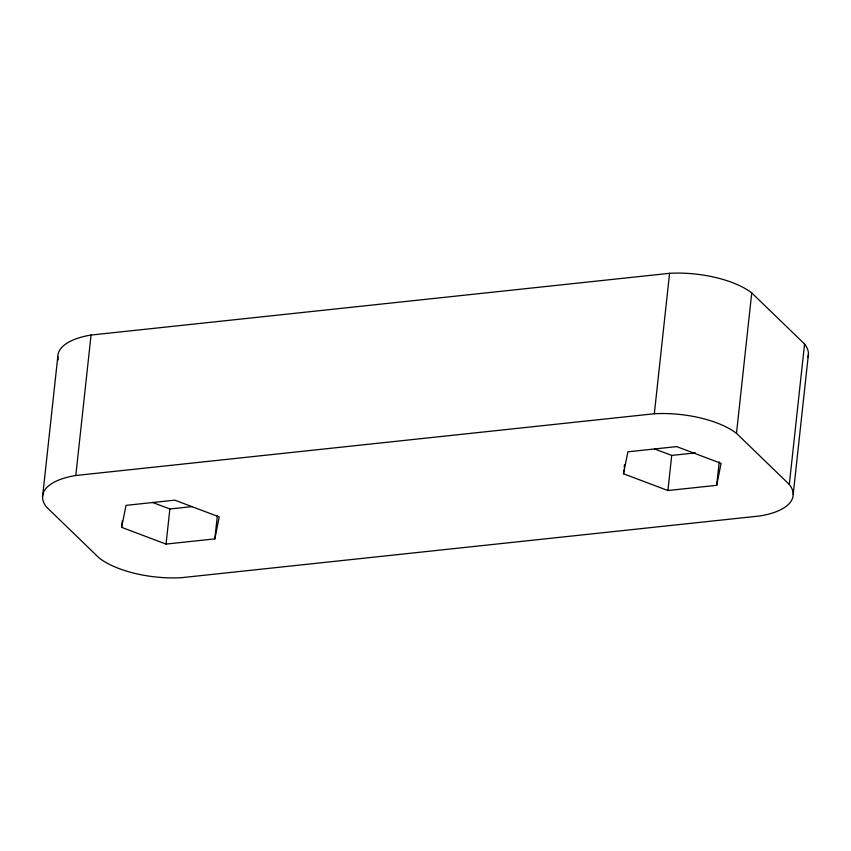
<?xml version="1.0" encoding="UTF-8"?>
<svg xmlns="http://www.w3.org/2000/svg" width="851" height="851" viewBox="0 0 851 851"><rect width="100%" height="100%" fill="white"/><g stroke="black" fill="none" stroke-linecap="round" stroke-linejoin="round"><path stroke-width="1.28" d="M42.55 497.027L57.804 356.58M804.557 344.006L789.303 484.442A69.75 28.7 6.2 0 1 759.943 515.951L181.423 577.691A69.75 28.7 6.2 0 1 99.259 558.086L46.443 506.994A69.75 28.7 6.2 0 1 75.803 475.496L91.057 335.049L669.577 273.309A69.75 28.7 6.2 0 1 751.741 292.914L804.557 344.006A69.75 28.7 6.2 0 1 807.982 357.197M121.64 527.333L126.022 505.366L174.817 500.165L219.218 516.919L214.835 538.885L166.041 544.087L121.64 527.333L122.342 520.833M166.041 544.087L169.86 508.983L152.595 502.462M214.835 538.885L217.377 515.483M623.496 473.773L627.878 451.807L676.673 446.605L721.074 463.359L716.691 485.325L667.897 490.527L623.496 473.773L623.911 469.869M624.198 467.273L624.485 464.667M75.803 475.496L654.323 413.746L669.577 273.309M667.897 490.527L671.716 455.423L654.44 448.902M716.691 485.325L719.233 461.923M789.303 484.442L736.487 433.35L751.741 292.914M793.196 494.42L808.45 353.973M169.86 508.983L192.273 506.59M671.716 455.423L695.448 452.892M654.323 413.746A69.75 28.7 6.2 0 1 736.487 433.35M58.23 359.888A69.75 28.7 6.2 0 1 91.057 335.049"/></g></svg>
